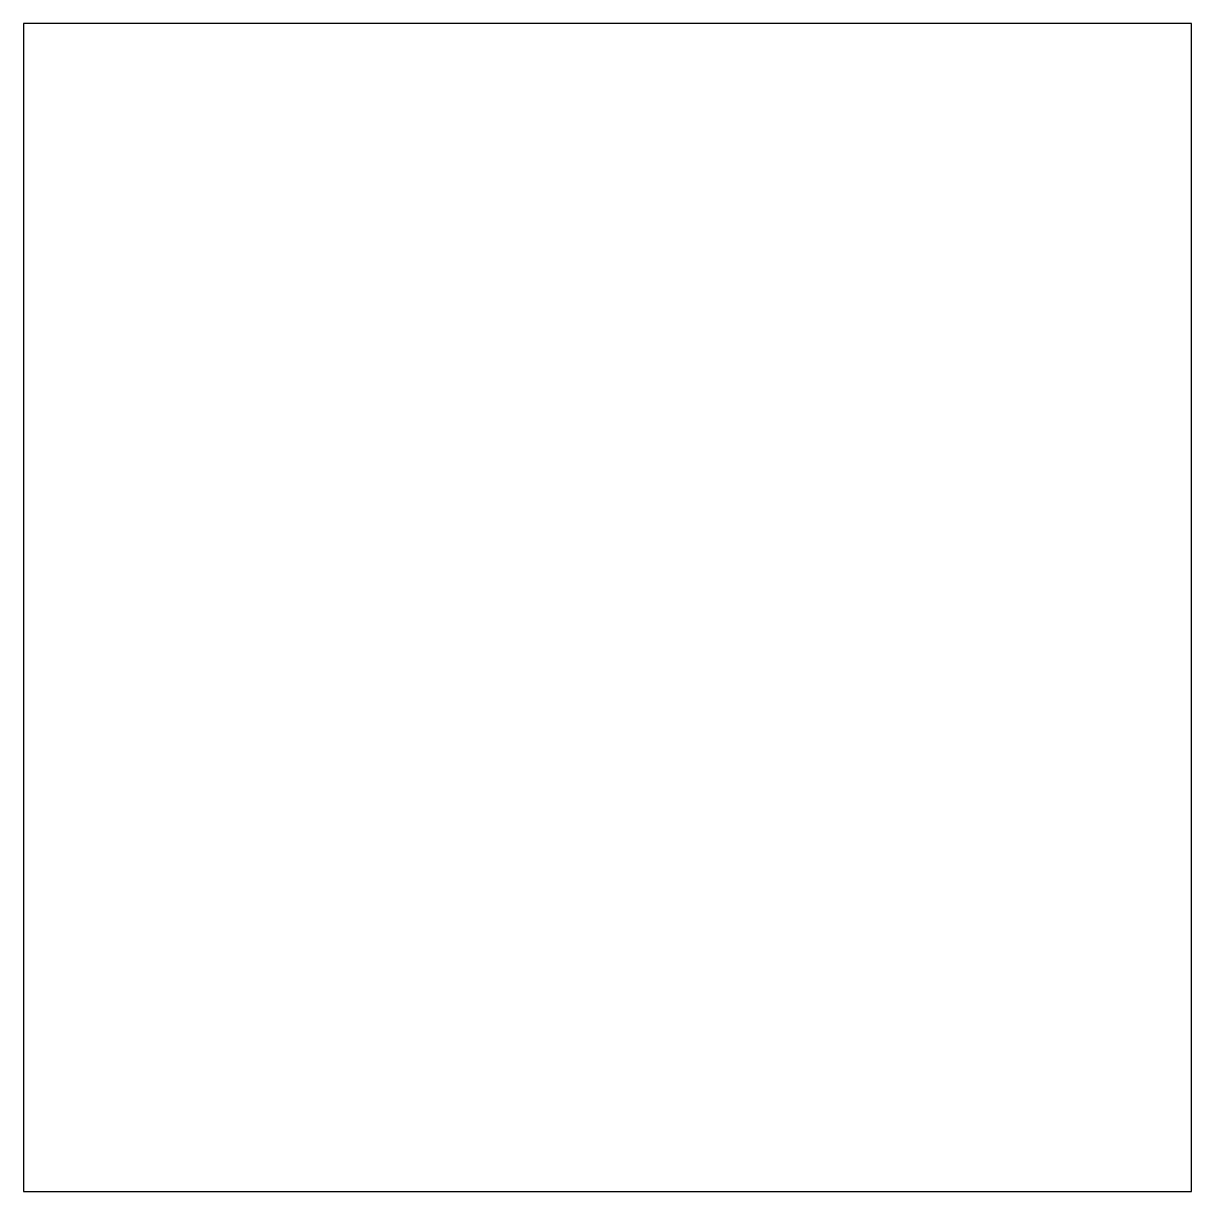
# Model space of a CAD drawing. Extents: x 0 to 30, y 0 to 30.
import ezdxf

# ---------------------------------------------------------------- set-up
doc = ezdxf.new("R2010")
doc.units = 0
doc.layers.add('CORTE', color=1, linetype='Continuous')

msp = doc.modelspace()

# ---------------------------------------------------------------- linework, layer by layer
at = {"layer": 'CORTE'}
msp.add_lwpolyline([(0, 0), (30, 0), (30, 30), (0, 30)], close=True, dxfattribs=at)

doc.saveas('drawing.dxf')
